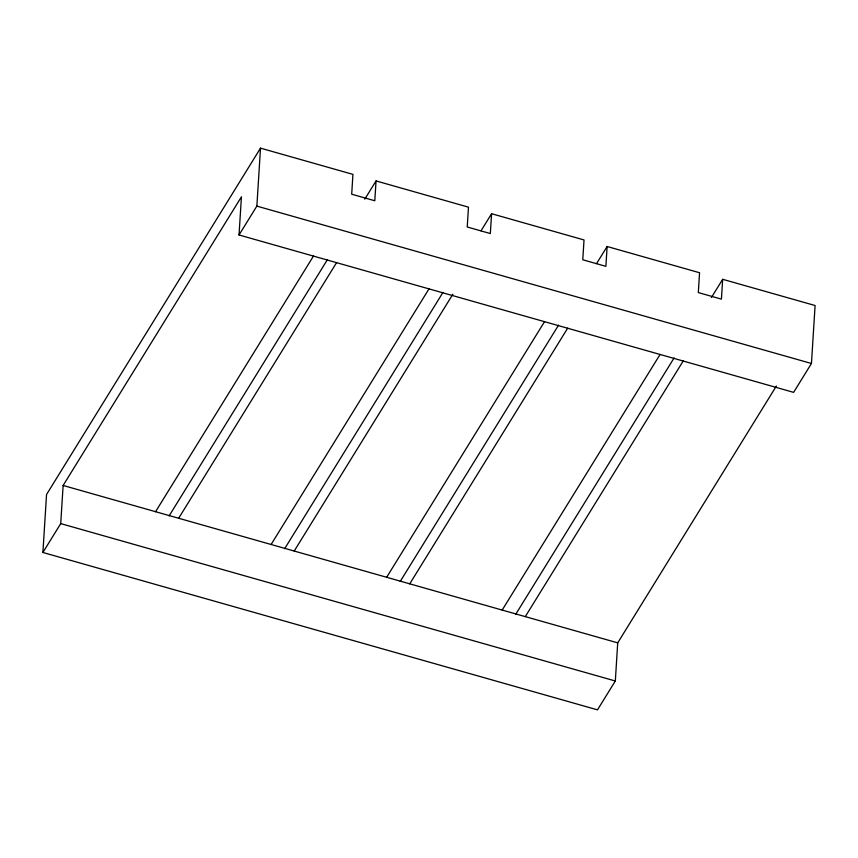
<?xml version="1.0" encoding="UTF-8"?>
<svg xmlns="http://www.w3.org/2000/svg" width="858" height="858" viewBox="0 0 858 858"><rect width="100%" height="100%" fill="white"/><g stroke="black" fill="none" stroke-linecap="round" stroke-linejoin="round"><path stroke-width="1.29" d="M42.9 552.477L46.547 494.508L260.51 148.144L352.938 174.378L351.694 194.208L374.796 200.761L376.051 180.931L468.479 207.164L467.235 226.995L490.336 233.548L491.591 213.717L584.019 239.95L582.775 259.781L605.877 266.345L607.132 246.503L699.56 272.737L698.315 292.567L721.417 299.131L722.672 279.3L815.1 305.523L811.454 363.492L793.618 392.363L239.028 234.974L241.43 196.836L63.127 485.467L60.725 523.605L42.9 552.477L597.49 709.856L615.325 680.995L617.717 642.856L776.372 386.036M239.028 234.974L256.864 206.113L260.51 148.144M155.566 511.7L313.502 256.027M169.123 515.894L327.488 259.545M364.789 199.163L376.051 180.931M178.668 518.264L336.615 262.58M271.107 544.487L429.043 288.814M284.663 548.691L443.028 292.331M481.027 230.813L491.591 213.717M294.208 551.05L452.852 294.23M386.647 577.284L544.583 321.6M400.203 581.477L558.569 325.118M596.567 263.599L607.132 246.503M409.749 583.837L567.696 328.153M502.177 610.07L660.124 354.386M515.744 614.264L674.109 357.915M711.411 297.522L722.672 279.3M525.289 616.623L683.236 360.95M256.864 206.113L811.454 363.492M63.127 485.467L617.717 642.856M60.725 523.605L615.325 680.995"/></g></svg>
